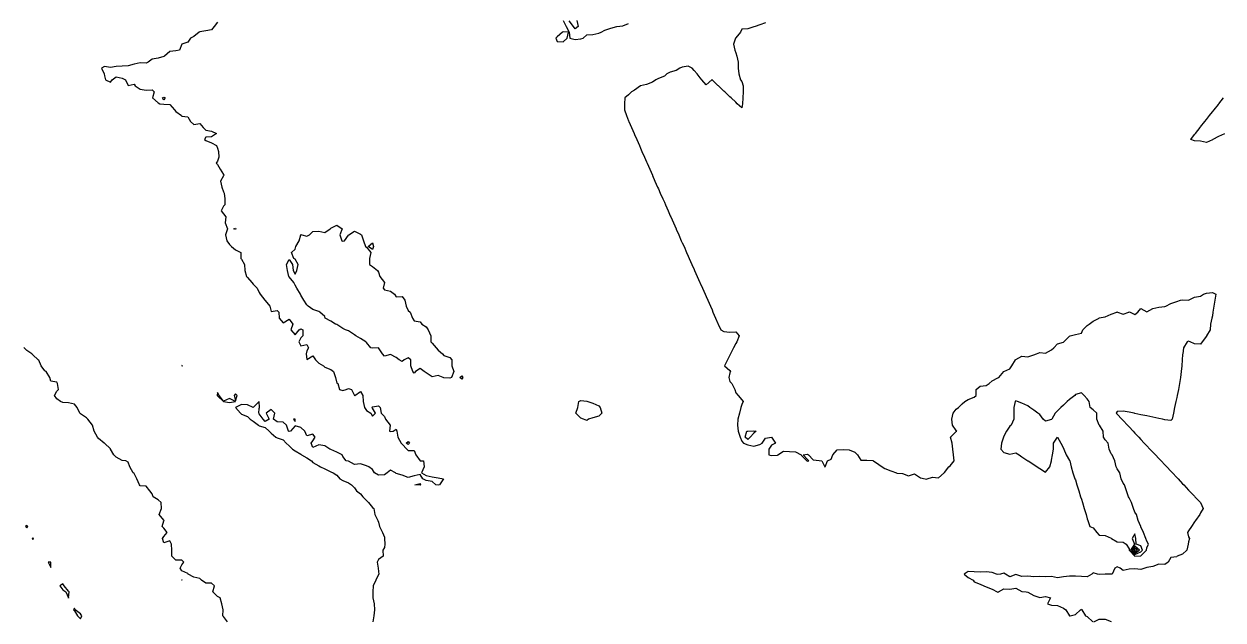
# Model space of a CAD drawing. Header units: metres. Extents: x 2681030 to 2681330, y 1246000 to 1246290.
# Drawn here: x 2681030 to 2681130.6, y 1246163.9 to 1246213.9 of the extents above; entities that cross this region are included whole.
import ezdxf

# ---------------------------------------------------------------- set-up
doc = ezdxf.new("R2010")
doc.units = ezdxf.units.M
doc.layers.add('BASIS_HOEHENLINIEN', color=8, linetype='Continuous')

msp = doc.modelspace()

# ---------------------------------------------------------------- linework, layer by layer
at = {"layer": 'BASIS_HOEHENLINIEN'}
for points, elevation in [([(2681075.25, 1246214.24), (2681075.5, 1246213.75), (2681075.75, 1246213.25), (2681075.76, 1246213.25), (2681075.81, 1246212.75), (2681076.25, 1246212.64), (2681076.75, 1246212.71), (2681076.94, 1246212.75), (2681077.25, 1246213.04), (2681077.75, 1246213.07), (2681078.25, 1246213.17), (2681078.45, 1246213.25), (2681078.75, 1246213.44), (2681079.25, 1246213.59), (2681079.75, 1246213.75), (2681079.77, 1246213.75), (2681080.25, 1246213.8), (2681080.75, 1246213.98)], 430), ([(2681076.41, 1246214.25), (2681076.51, 1246213.75), (2681076.25, 1246213.55), (2681076.12, 1246213.75), (2681075.75, 1246214.2)], 430), ([(2681046.25, 1246214.09), (2681045.95, 1246213.75), (2681045.75, 1246213.46), (2681045.25, 1246213.36), (2681044.75, 1246213.29), (2681044.7, 1246213.25), (2681044.25, 1246212.89), (2681043.97, 1246212.75), (2681043.75, 1246212.41), (2681043.25, 1246212.25), (2681043.25, 1246212.25), (2681043.04, 1246211.75), (2681042.75, 1246211.69), (2681042.25, 1246211.65), (2681041.79, 1246211.25), (2681041.75, 1246211.23), (2681041.25, 1246211.08), (2681040.75, 1246211), (2681040.42, 1246210.75), (2681040.25, 1246210.66), (2681039.75, 1246210.69), (2681039.25, 1246210.58), (2681038.75, 1246210.44), (2681038.25, 1246210.4), (2681037.75, 1246210.37), (2681037.25, 1246210.29), (2681036.75, 1246210.37), (2681036.5, 1246210.25), (2681036.74, 1246209.75), (2681036.75, 1246209.6), (2681036.85, 1246209.25), (2681037.25, 1246209.07), (2681037.4, 1246209.25), (2681037.75, 1246209.5), (2681038.25, 1246209.39), (2681038.52, 1246209.25), (2681038.75, 1246208.78), (2681039.25, 1246208.9), (2681039.33, 1246208.75), (2681039.75, 1246208.48), (2681040.25, 1246208.4), (2681040.75, 1246208.41), (2681040.94, 1246208.25), (2681040.79, 1246207.75), (2681041.25, 1246207.32), (2681041.41, 1246207.25), (2681041.75, 1246207.22), (2681042.25, 1246207.19), (2681042.63, 1246206.75), (2681042.75, 1246206.6), (2681043.21, 1246206.25), (2681043.25, 1246206.2), (2681043.75, 1246206.15), (2681043.99, 1246205.75), (2681044.25, 1246205.52), (2681044.75, 1246205.59), (2681045.05, 1246205.25), (2681045.25, 1246205.03), (2681045.75, 1246204.95), (2681046.15, 1246204.75), (2681045.75, 1246204.48), (2681045.25, 1246204.44), (2681045.16, 1246204.25), (2681045.25, 1246204.15), (2681045.75, 1246203.96), (2681046.15, 1246203.75), (2681046.25, 1246203.51), (2681046.34, 1246203.25), (2681046.36, 1246202.75), (2681046.25, 1246202.43), (2681046.14, 1246202.25), (2681046.25, 1246202.14), (2681046.46, 1246201.75), (2681046.75, 1246201.31), (2681046.79, 1246201.25), (2681046.75, 1246201.2), (2681046.5, 1246200.75), (2681046.6, 1246200.25), (2681046.75, 1246199.84), (2681046.79, 1246199.75), (2681046.87, 1246199.25), (2681046.85, 1246198.75), (2681046.75, 1246198.65), (2681046.54, 1246198.25), (2681046.75, 1246198), (2681046.93, 1246197.75), (2681046.88, 1246197.25), (2681047.08, 1246196.75), (2681046.91, 1246196.25), (2681047.03, 1246195.75), (2681047.25, 1246195.43), (2681047.41, 1246195.25), (2681047.75, 1246194.99), (2681048.2, 1246194.75), (2681048.21, 1246194.25), (2681048.25, 1246194.19), (2681048.51, 1246193.75), (2681048.53, 1246193.25), (2681048.69, 1246192.75), (2681048.75, 1246192.66), (2681049.12, 1246192.25), (2681049.25, 1246192.09), (2681049.57, 1246191.75), (2681049.75, 1246191.39), (2681049.81, 1246191.25), (2681050.22, 1246190.75), (2681050.25, 1246190.72), (2681050.64, 1246190.25), (2681050.75, 1246189.79), (2681051.25, 1246189.89), (2681051.39, 1246189.75), (2681051.43, 1246189.25), (2681051.75, 1246188.84), (2681052.25, 1246189.17), (2681052.56, 1246188.75), (2681052.39, 1246188.25), (2681052.75, 1246187.83), (2681053.09, 1246188.25), (2681053.25, 1246188.34), (2681053.41, 1246188.25), (2681053.41, 1246187.75), (2681053.25, 1246187.6), (2681053.06, 1246187.25), (2681053.25, 1246186.93), (2681053.75, 1246187.02), (2681053.87, 1246186.75), (2681053.75, 1246186.51), (2681053.69, 1246186.25), (2681053.75, 1246185.76), (2681054.25, 1246186.07), (2681054.47, 1246185.75), (2681054.75, 1246185.47), (2681055.13, 1246185.25), (2681055.25, 1246185.14), (2681055.75, 1246184.93), (2681055.98, 1246184.75), (2681056.15, 1246184.25), (2681056.25, 1246183.78), (2681056.34, 1246183.75), (2681056.47, 1246183.25), (2681056.75, 1246183.17), (2681057.04, 1246183.25), (2681057.25, 1246183.33), (2681057.48, 1246183.25), (2681057.74, 1246182.75), (2681057.75, 1246182.73), (2681057.76, 1246182.75), (2681058.25, 1246183.07), (2681058.44, 1246182.75), (2681058.46, 1246182.25), (2681058.58, 1246181.75), (2681058.75, 1246181.5), (2681059.1, 1246181.25), (2681059.25, 1246181), (2681059.5, 1246181.25), (2681059.25, 1246181.67), (2681059.21, 1246181.75), (2681059.25, 1246181.8), (2681059.75, 1246181.87), (2681059.9, 1246181.75), (2681059.99, 1246181.25), (2681060.25, 1246180.99), (2681060.34, 1246180.75), (2681060.74, 1246180.25), (2681060.68, 1246179.75), (2681060.75, 1246179.71), (2681061, 1246179.75), (2681061.25, 1246179.91), (2681061.3, 1246179.75), (2681061.37, 1246179.25), (2681061.66, 1246178.75), (2681061.75, 1246178.67), (2681062.13, 1246178.25), (2681062.25, 1246178.14), (2681062.75, 1246178.14), (2681062.9, 1246177.75), (2681063.25, 1246177.27), (2681063.53, 1246177.25), (2681063.6, 1246176.75), (2681063.37, 1246176.25), (2681063.75, 1246176.02), (2681064.25, 1246175.92), (2681064.75, 1246175.84), (2681065.22, 1246175.75), (2681064.87, 1246175.25), (2681064.75, 1246175.22), (2681064.58, 1246175.25), (2681064.25, 1246175.52), (2681063.75, 1246175.6), (2681063.47, 1246175.75), (2681063.25, 1246176.12), (2681062.75, 1246175.99), (2681062.25, 1246175.85), (2681061.75, 1246176.05), (2681061.25, 1246176.21), (2681061.17, 1246176.25), (2681060.75, 1246176.49), (2681060.48, 1246176.25), (2681060.25, 1246176.09), (2681059.75, 1246176.07), (2681059.41, 1246176.25), (2681059.25, 1246176.52), (2681058.94, 1246176.75), (2681058.75, 1246176.85), (2681058.25, 1246177.01), (2681057.75, 1246176.95), (2681057.25, 1246177.22), (2681057.05, 1246177.25), (2681056.75, 1246177.61), (2681056.7, 1246177.75), (2681056.25, 1246177.98), (2681055.75, 1246178.22), (2681055.68, 1246178.25), (2681055.25, 1246178.51), (2681054.75, 1246178.59), (2681054.25, 1246178.39), (2681054.1, 1246178.75), (2681054.25, 1246178.93), (2681054.43, 1246179.25), (2681054.25, 1246179.5), (2681053.75, 1246179.36), (2681053.57, 1246179.75), (2681053.25, 1246180.07), (2681052.75, 1246180.2), (2681052.36, 1246179.75), (2681052.25, 1246179.71), (2681052.2, 1246179.75), (2681052.04, 1246180.25), (2681051.75, 1246180.5), (2681051.25, 1246180.53), (2681050.94, 1246180.75), (2681051.06, 1246181.25), (2681050.75, 1246181.57), (2681050.32, 1246181.25), (2681050.58, 1246180.75), (2681050.25, 1246180.57), (2681050.07, 1246180.75), (2681049.75, 1246181.2), (2681049.71, 1246181.25), (2681049.75, 1246181.65), (2681049.76, 1246181.75), (2681049.75, 1246182.25), (2681049.75, 1246182.25), (2681049.75, 1246182.25), (2681049.25, 1246181.75), (2681048.75, 1246181.95), (2681048.25, 1246181.99), (2681047.75, 1246181.75), (2681048.17, 1246181.25), (2681048.25, 1246181.19), (2681048.75, 1246180.99), (2681048.99, 1246180.75), (2681049.25, 1246180.58), (2681049.69, 1246180.25), (2681049.75, 1246180.19), (2681050.25, 1246180.06), (2681050.58, 1246179.75), (2681050.75, 1246179.59), (2681051.14, 1246179.25), (2681051.25, 1246179.18), (2681051.75, 1246179.03), (2681052.01, 1246178.75), (2681052.25, 1246178.51), (2681052.55, 1246178.25), (2681052.75, 1246178.09), (2681053.25, 1246177.81), (2681053.3, 1246177.75), (2681053.75, 1246177.52), (2681054.12, 1246177.25), (2681054.25, 1246177.12), (2681054.75, 1246176.85), (2681054.9, 1246176.75), (2681055.25, 1246176.59), (2681055.75, 1246176.35), (2681055.95, 1246176.25), (2681056.25, 1246176.05), (2681056.52, 1246175.75), (2681056.75, 1246175.6), (2681057.25, 1246175.42), (2681057.5, 1246175.25), (2681057.75, 1246174.99), (2681057.91, 1246174.75), (2681058.25, 1246174.48), (2681058.45, 1246174.25), (2681058.75, 1246173.94), (2681058.91, 1246173.75), (2681059.25, 1246173.35), (2681059.36, 1246173.25), (2681059.45, 1246172.75), (2681059.71, 1246172.25), (2681059.75, 1246172.11), (2681059.84, 1246171.75), (2681060.1, 1246171.25), (2681060.25, 1246170.86), (2681060.26, 1246170.75), (2681060.3, 1246170.25), (2681060.25, 1246169.98), (2681060.13, 1246169.75), (2681060.14, 1246169.25), (2681059.75, 1246168.96), (2681059.65, 1246168.75), (2681059.73, 1246168.25), (2681059.75, 1246167.96), (2681059.77, 1246167.75), (2681059.75, 1246167.72), (2681059.53, 1246167.25), (2681059.32, 1246166.75), (2681059.29, 1246166.25), (2681059.27, 1246165.75), (2681059.38, 1246165.25), (2681059.42, 1246164.75), (2681059.37, 1246164.25), (2681059.29, 1246163.75)], 430.5), ([(2681075.25, 1246212.45), (2681075.6, 1246212.75), (2681075.7, 1246213.25), (2681075.25, 1246213.28), (2681075.21, 1246213.25), (2681074.75, 1246212.87), (2681074.64, 1246212.75), (2681074.75, 1246212.47), (2681075.25, 1246212.45)], 430), ([(2681092.25, 1246214.05), (2681091.75, 1246213.88), (2681091.36, 1246213.75), (2681091.25, 1246213.71), (2681090.75, 1246213.54), (2681090.25, 1246213.51), (2681090.13, 1246213.25), (2681089.75, 1246212.79), (2681089.72, 1246212.75), (2681089.56, 1246212.25), (2681089.66, 1246211.75), (2681089.75, 1246211.52), (2681089.83, 1246211.25), (2681089.93, 1246210.75), (2681089.95, 1246210.25), (2681090, 1246209.75), (2681090.14, 1246209.25), (2681090.25, 1246209.11), (2681090.35, 1246208.75), (2681090.35, 1246208.25), (2681090.34, 1246207.75), (2681090.32, 1246207.25), (2681090.25, 1246206.9), (2681089.87, 1246207.25), (2681089.75, 1246207.37), (2681089.35, 1246207.75), (2681089.25, 1246207.84), (2681088.82, 1246208.25), (2681088.75, 1246208.31), (2681088.29, 1246208.75), (2681088.25, 1246208.79), (2681087.76, 1246209.25), (2681087.75, 1246209.26), (2681087.74, 1246209.25), (2681087.25, 1246208.83), (2681086.9, 1246209.25), (2681086.75, 1246209.43), (2681086.49, 1246209.75), (2681086.25, 1246210.04), (2681086.08, 1246210.25), (2681085.75, 1246210.4), (2681085.25, 1246210.33), (2681085.06, 1246210.25), (2681084.75, 1246210.04), (2681084.25, 1246209.9), (2681083.97, 1246209.75), (2681083.75, 1246209.57), (2681083.25, 1246209.37), (2681083.03, 1246209.25), (2681082.75, 1246209.07), (2681082.25, 1246208.86), (2681081.75, 1246208.75), (2681081.75, 1246208.75), (2681081.25, 1246208.38), (2681081, 1246208.25), (2681080.75, 1246207.99), (2681080.43, 1246207.75), (2681080.4, 1246207.25), (2681080.41, 1246206.75), (2681080.56, 1246206.25), (2681080.75, 1246205.81), (2681080.78, 1246205.75), (2681080.99, 1246205.25), (2681081.21, 1246204.75), (2681081.25, 1246204.66), (2681081.43, 1246204.25), (2681081.65, 1246203.75), (2681081.75, 1246203.52), (2681081.87, 1246203.25), (2681082.08, 1246202.75), (2681082.25, 1246202.37), (2681082.3, 1246202.25), (2681082.52, 1246201.75), (2681082.74, 1246201.25), (2681082.75, 1246201.23), (2681082.96, 1246200.75), (2681083.18, 1246200.25), (2681083.25, 1246200.1), (2681083.4, 1246199.75), (2681083.63, 1246199.25), (2681083.75, 1246198.97), (2681083.85, 1246198.75), (2681084.07, 1246198.25), (2681084.25, 1246197.84), (2681084.29, 1246197.75), (2681084.51, 1246197.25), (2681084.73, 1246196.75), (2681084.75, 1246196.71), (2681084.95, 1246196.25), (2681085.17, 1246195.75), (2681085.25, 1246195.58), (2681085.4, 1246195.25), (2681085.62, 1246194.75), (2681085.75, 1246194.45), (2681085.84, 1246194.25), (2681086.06, 1246193.75), (2681086.25, 1246193.32), (2681086.28, 1246193.25), (2681086.5, 1246192.75), (2681086.72, 1246192.25), (2681086.75, 1246192.19), (2681086.94, 1246191.75), (2681087.17, 1246191.25), (2681087.25, 1246191.06), (2681087.39, 1246190.75), (2681087.61, 1246190.25), (2681087.75, 1246189.93), (2681087.83, 1246189.75), (2681088.05, 1246189.25), (2681088.25, 1246188.8), (2681088.27, 1246188.75), (2681088.49, 1246188.25), (2681088.75, 1246188.12), (2681089.25, 1246188.07), (2681089.75, 1246188.1), (2681090.03, 1246187.75), (2681089.82, 1246187.25), (2681089.75, 1246187.11), (2681089.56, 1246186.75), (2681089.31, 1246186.25), (2681089.25, 1246186.14), (2681089.05, 1246185.75), (2681088.8, 1246185.25), (2681089.25, 1246184.86), (2681089.29, 1246184.75), (2681089.25, 1246184.65), (2681089.15, 1246184.25), (2681089.25, 1246183.91), (2681089.42, 1246183.75), (2681089.66, 1246183.25), (2681089.75, 1246182.98), (2681089.94, 1246182.75), (2681090.25, 1246182.37), (2681090.35, 1246182.25), (2681090.25, 1246181.99), (2681090.18, 1246181.75), (2681090.06, 1246181.25), (2681089.92, 1246180.75), (2681089.9, 1246180.25), (2681089.95, 1246179.75), (2681090.11, 1246179.25), (2681090.25, 1246178.91), (2681090.39, 1246178.75), (2681090.75, 1246178.6), (2681091.25, 1246178.49), (2681091.75, 1246178.64), (2681091.96, 1246178.75), (2681092.25, 1246179.15), (2681092.74, 1246179.25), (2681092.75, 1246179.25), (2681092.75, 1246179.25), (2681093.07, 1246178.75), (2681092.75, 1246178.58), (2681092.53, 1246178.25), (2681092.51, 1246177.75), (2681092.75, 1246177.7), (2681093.25, 1246177.74), (2681093.28, 1246177.75), (2681093.75, 1246178.07), (2681094.25, 1246178.03), (2681094.75, 1246178.01), (2681095.23, 1246177.75), (2681095.25, 1246177.72), (2681095.72, 1246177.25), (2681095.75, 1246177.23), (2681095.88, 1246177.25), (2681095.75, 1246177.37), (2681095.39, 1246177.75), (2681095.75, 1246177.82), (2681095.84, 1246177.75), (2681096.25, 1246177.34), (2681096.75, 1246177.3), (2681096.98, 1246177.25), (2681097.22, 1246176.75), (2681097.25, 1246176.74), (2681097.26, 1246176.75), (2681097.44, 1246177.25), (2681097.75, 1246177.41), (2681097.88, 1246177.75), (2681098.25, 1246178.19), (2681098.75, 1246178.21), (2681099.25, 1246178.18), (2681099.75, 1246178), (2681099.96, 1246177.75), (2681100.25, 1246177.31), (2681100.75, 1246177.31), (2681101.25, 1246177.28), (2681101.29, 1246177.25), (2681101.75, 1246176.95), (2681102.02, 1246176.75), (2681102.25, 1246176.63), (2681102.75, 1246176.42), (2681103.22, 1246176.25), (2681103.25, 1246176.23), (2681103.75, 1246176.2), (2681104.25, 1246175.99), (2681104.75, 1246176.16), (2681105.25, 1246175.82), (2681105.65, 1246175.75), (2681105.75, 1246175.73), (2681105.8, 1246175.75), (2681106.25, 1246175.89), (2681106.75, 1246175.84), (2681107.24, 1246176.25), (2681107.25, 1246176.27), (2681107.62, 1246176.75), (2681107.75, 1246176.85), (2681108.06, 1246177.25), (2681108.02, 1246177.75), (2681107.97, 1246178.25), (2681107.9, 1246178.75), (2681107.76, 1246179.25), (2681108.25, 1246179.71), (2681108.3, 1246179.75), (2681108.25, 1246179.8), (2681107.92, 1246180.25), (2681107.87, 1246180.75), (2681108, 1246181.25), (2681108.25, 1246181.59), (2681108.45, 1246181.75), (2681108.75, 1246182.04), (2681108.97, 1246182.25), (2681109.25, 1246182.41), (2681109.75, 1246182.62), (2681109.93, 1246182.75), (2681109.92, 1246183.25), (2681110.25, 1246183.53), (2681110.75, 1246183.59), (2681111, 1246183.75), (2681111.25, 1246183.97), (2681111.75, 1246184.24), (2681111.81, 1246184.25), (2681112.25, 1246184.75), (2681112.25, 1246184.76), (2681112.75, 1246184.99), (2681112.9, 1246185.25), (2681113.22, 1246185.75), (2681113.25, 1246185.77), (2681113.75, 1246186.05), (2681114.25, 1246186), (2681114.75, 1246186.15), (2681114.98, 1246186.25), (2681115.25, 1246186.37), (2681115.75, 1246186.3), (2681116.25, 1246186.58), (2681116.45, 1246186.75), (2681116.75, 1246187.09), (2681117.25, 1246187.23), (2681117.27, 1246187.25), (2681117.75, 1246187.72), (2681117.81, 1246187.75), (2681118.25, 1246187.87), (2681118.75, 1246187.98), (2681118.87, 1246188.25), (2681119.25, 1246188.62), (2681119.41, 1246188.75), (2681119.75, 1246189), (2681120.23, 1246189.25), (2681120.25, 1246189.26), (2681120.75, 1246189.36), (2681121.25, 1246189.59), (2681121.72, 1246189.75), (2681121.75, 1246189.76), (2681121.78, 1246189.75), (2681122.25, 1246189.59), (2681122.72, 1246189.75), (2681122.75, 1246189.77), (2681122.85, 1246189.75), (2681123.25, 1246189.55), (2681123.49, 1246189.75), (2681123.75, 1246190.06), (2681124.25, 1246189.78), (2681124.75, 1246190.06), (2681125.25, 1246190.17), (2681125.75, 1246190.23), (2681125.85, 1246190.25), (2681126.25, 1246190.46), (2681126.75, 1246190.64), (2681127.08, 1246190.75), (2681127.25, 1246190.79), (2681127.75, 1246190.75), (2681127.75, 1246190.75), (2681127.75, 1246190.75), (2681128.25, 1246191), (2681128.75, 1246191.09), (2681129.01, 1246191.25), (2681129.25, 1246191.33), (2681129.75, 1246191.41), (2681130.03, 1246191.25), (2681129.94, 1246190.75), (2681129.86, 1246190.25), (2681129.79, 1246189.75), (2681129.75, 1246189.45), (2681129.71, 1246189.25), (2681129.6, 1246188.75), (2681129.55, 1246188.25), (2681129.26, 1246187.75), (2681129.25, 1246187.74), (2681128.89, 1246187.25), (2681128.75, 1246187.06), (2681128.25, 1246187.09), (2681127.89, 1246187.25), (2681127.75, 1246187.31), (2681127.63, 1246187.25), (2681127.33, 1246186.75), (2681127.26, 1246186.25), (2681127.25, 1246186.18), (2681127.21, 1246185.75), (2681127.17, 1246185.25), (2681127.12, 1246184.75), (2681127.06, 1246184.25), (2681126.99, 1246183.75), (2681126.89, 1246183.25), (2681126.79, 1246182.75), (2681126.75, 1246182.57), (2681126.69, 1246182.25), (2681126.58, 1246181.75), (2681126.48, 1246181.25), (2681126.38, 1246180.75), (2681126.25, 1246180.65), (2681125.75, 1246180.71), (2681125.57, 1246180.75), (2681125.25, 1246180.82), (2681124.75, 1246180.92), (2681124.25, 1246181.03), (2681123.75, 1246181.13), (2681123.25, 1246181.23), (2681123.18, 1246181.25), (2681122.75, 1246181.34), (2681122.25, 1246181.44), (2681121.75, 1246181.4), (2681121.67, 1246181.25), (2681121.75, 1246181.17), (2681122.15, 1246180.75), (2681122.25, 1246180.64), (2681122.62, 1246180.25), (2681122.75, 1246180.11), (2681123.09, 1246179.75), (2681123.25, 1246179.58), (2681123.56, 1246179.25), (2681123.75, 1246179.05), (2681124.03, 1246178.75), (2681124.25, 1246178.52), (2681124.51, 1246178.25), (2681124.75, 1246177.99), (2681124.98, 1246177.75), (2681125.25, 1246177.46), (2681125.45, 1246177.25), (2681125.75, 1246176.93), (2681125.92, 1246176.75), (2681126.25, 1246176.4), (2681126.39, 1246176.25), (2681126.75, 1246175.87), (2681126.87, 1246175.75), (2681127.25, 1246175.34), (2681127.34, 1246175.25), (2681127.75, 1246174.81), (2681127.81, 1246174.75), (2681128.25, 1246174.28), (2681128.28, 1246174.25), (2681128.75, 1246173.75), (2681128.75, 1246173.75), (2681128.96, 1246173.25), (2681128.75, 1246172.9), (2681128.69, 1246172.75), (2681128.33, 1246172.25), (2681128.25, 1246172.13), (2681127.99, 1246171.75), (2681127.75, 1246171.39), (2681127.65, 1246171.25), (2681127.75, 1246170.88), (2681127.82, 1246170.75), (2681127.75, 1246170.46), (2681127.7, 1246170.25), (2681127.59, 1246169.75), (2681127.25, 1246169.42), (2681126.79, 1246169.25), (2681126.75, 1246169.21), (2681126.25, 1246169.15), (2681126.04, 1246168.75), (2681125.75, 1246168.56), (2681125.25, 1246168.58), (2681124.75, 1246168.39), (2681124.25, 1246168.31), (2681124.07, 1246168.25), (2681123.75, 1246168.12), (2681123.25, 1246168.18), (2681122.75, 1246168.15), (2681122.25, 1246168.04), (2681122.01, 1246168.25), (2681121.75, 1246168.37), (2681121.56, 1246168.25), (2681121.33, 1246167.75), (2681121.25, 1246167.74), (2681120.75, 1246167.75), (2681120.25, 1246167.71), (2681120.11, 1246167.75), (2681119.75, 1246167.85), (2681119.63, 1246167.75), (2681119.25, 1246167.51), (2681118.75, 1246167.55), (2681118.25, 1246167.57), (2681117.75, 1246167.57), (2681117.25, 1246167.53), (2681116.75, 1246167.44), (2681116.25, 1246167.56), (2681115.75, 1246167.53), (2681115.25, 1246167.54), (2681114.75, 1246167.51), (2681114.25, 1246167.57), (2681113.75, 1246167.56), (2681113.25, 1246167.72), (2681112.75, 1246167.51), (2681112.37, 1246167.75), (2681112.25, 1246167.82), (2681111.96, 1246167.75), (2681111.75, 1246167.7), (2681111.64, 1246167.75), (2681111.25, 1246167.89), (2681110.75, 1246167.95), (2681110.25, 1246167.92), (2681109.75, 1246167.95), (2681109.25, 1246167.96), (2681108.92, 1246167.75), (2681109.25, 1246167.45), (2681109.68, 1246167.25), (2681109.75, 1246167.11), (2681110.25, 1246166.9), (2681110.56, 1246166.75), (2681110.75, 1246166.68), (2681111.25, 1246166.49), (2681111.67, 1246166.25), (2681111.75, 1246166.19), (2681111.8, 1246166.25), (2681112.25, 1246166.51), (2681112.75, 1246166.49), (2681113.25, 1246166.56), (2681113.75, 1246166.28), (2681114.13, 1246166.25), (2681114.25, 1246166.22), (2681114.75, 1246165.95), (2681115.25, 1246165.79), (2681115.75, 1246165.88), (2681116.15, 1246165.75), (2681115.91, 1246165.25), (2681116.25, 1246165.14), (2681116.75, 1246165.11), (2681117.25, 1246164.88), (2681117.44, 1246164.75), (2681117.74, 1246164.25), (2681117.75, 1246164.25), (2681117.8, 1246164.25), (2681118.25, 1246164.36), (2681118.69, 1246164.75), (2681118.75, 1246164.8), (2681118.79, 1246164.75), (2681119.09, 1246164.25), (2681119.25, 1246164.19), (2681119.71, 1246163.75)], 430), ([(2681041.85, 1246207.75), (2681041.75, 1246207.54), (2681041.64, 1246207.75), (2681041.75, 1246207.79), (2681041.85, 1246207.75)], 430.5), ([(2681129.79, 1246204.25), (2681129.75, 1246204.23), (2681129.25, 1246204), (2681128.75, 1246204.11), (2681128.25, 1246204.14), (2681127.93, 1246204.25), (2681128.25, 1246204.66), (2681128.32, 1246204.75), (2681128.71, 1246205.25), (2681128.75, 1246205.3), (2681129.11, 1246205.75), (2681129.25, 1246205.93), (2681129.5, 1246206.25), (2681129.75, 1246206.57), (2681129.89, 1246206.75), (2681130.25, 1246207.2), (2681130.28, 1246207.25), (2681130.68, 1246207.75)], 430), ([(2681130.75, 1246204.72), (2681130.25, 1246204.5), (2681129.79, 1246204.25)], 430), ([(2681047.79, 1246196.75), (2681047.75, 1246196.68), (2681047.61, 1246196.75), (2681047.75, 1246196.81), (2681047.79, 1246196.75)], 430.5), ([(2681065.88, 1246184.25), (2681065.75, 1246184.19), (2681065.25, 1246184.23), (2681065.18, 1246184.25), (2681064.75, 1246184.42), (2681064.25, 1246184.31), (2681063.75, 1246184.65), (2681063.59, 1246184.75), (2681063.25, 1246185.01), (2681062.87, 1246184.75), (2681062.75, 1246184.62), (2681062.63, 1246184.75), (2681062.48, 1246185.25), (2681062.47, 1246185.75), (2681062.25, 1246185.9), (2681061.91, 1246185.75), (2681061.75, 1246185.61), (2681061.48, 1246185.75), (2681061.25, 1246185.93), (2681060.75, 1246186.19), (2681060.25, 1246186.04), (2681060.09, 1246186.25), (2681059.75, 1246186.75), (2681059.25, 1246186.71), (2681059.12, 1246186.75), (2681058.75, 1246187.19), (2681058.69, 1246187.25), (2681058.25, 1246187.53), (2681057.84, 1246187.75), (2681057.75, 1246187.85), (2681057.25, 1246188.19), (2681057, 1246188.25), (2681056.75, 1246188.37), (2681056.25, 1246188.72), (2681056.14, 1246188.75), (2681055.75, 1246188.98), (2681055.29, 1246189.25), (2681055.25, 1246189.38), (2681054.83, 1246189.75), (2681054.75, 1246189.79), (2681054.25, 1246189.96), (2681053.85, 1246190.25), (2681053.75, 1246190.37), (2681053.48, 1246190.75), (2681053.25, 1246191.16), (2681053.2, 1246191.25), (2681052.91, 1246191.75), (2681052.75, 1246192.01), (2681052.65, 1246192.25), (2681052.25, 1246192.72), (2681052.22, 1246192.75), (2681052.13, 1246193.25), (2681052.03, 1246193.75), (2681052.25, 1246194.16), (2681052.55, 1246193.75), (2681052.59, 1246193.25), (2681052.75, 1246192.95), (2681052.89, 1246193.25), (2681053.02, 1246193.75), (2681052.75, 1246194.21), (2681052.64, 1246194.25), (2681052.46, 1246194.75), (2681052.75, 1246195.03), (2681052.82, 1246195.25), (2681053.09, 1246195.75), (2681053.23, 1246196.25), (2681053.25, 1246196.28), (2681053.32, 1246196.25), (2681053.75, 1246196.13), (2681053.96, 1246196.25), (2681054.25, 1246196.52), (2681054.75, 1246196.54), (2681055.25, 1246196.43), (2681055.69, 1246196.75), (2681055.75, 1246196.81), (2681056.25, 1246197.04), (2681056.7, 1246196.75), (2681056.51, 1246196.25), (2681056.67, 1246195.75), (2681056.75, 1246195.7), (2681056.89, 1246195.75), (2681057.25, 1246196.22), (2681057.27, 1246196.25), (2681057.75, 1246196.55), (2681058.25, 1246196.29), (2681058.32, 1246196.25), (2681058.49, 1246195.75), (2681058.67, 1246195.25), (2681058.75, 1246195.2), (2681059.11, 1246194.75), (2681058.99, 1246194.25), (2681059.01, 1246193.75), (2681059.25, 1246193.57), (2681059.68, 1246193.25), (2681059.75, 1246193.1), (2681059.87, 1246192.75), (2681060.25, 1246192.25), (2681060.25, 1246192.25), (2681060.25, 1246192.25), (2681060.14, 1246191.75), (2681060.25, 1246191.62), (2681060.75, 1246191.51), (2681061.09, 1246191.25), (2681061.25, 1246191.03), (2681061.75, 1246191.06), (2681061.98, 1246190.75), (2681062.09, 1246190.25), (2681062.25, 1246189.88), (2681062.41, 1246189.75), (2681062.6, 1246189.25), (2681062.75, 1246189.02), (2681063.25, 1246188.92), (2681063.38, 1246188.75), (2681063.75, 1246188.5), (2681063.92, 1246188.25), (2681064.14, 1246187.75), (2681064.14, 1246187.25), (2681064.25, 1246187.14), (2681064.59, 1246186.75), (2681064.75, 1246186.55), (2681065.12, 1246186.25), (2681065.25, 1246186.11), (2681065.75, 1246185.93), (2681065.91, 1246185.75), (2681065.92, 1246185.25), (2681066.09, 1246184.75), (2681065.88, 1246184.25)], 430.5), ([(2681059.33, 1246195.25), (2681059.25, 1246195.01), (2681058.88, 1246195.25), (2681059.25, 1246195.56), (2681059.33, 1246195.25)], 430.5), ([(2681047.09, 1246163.75), (2681046.75, 1246164.19), (2681046.68, 1246164.25), (2681046.71, 1246164.75), (2681046.6, 1246165.25), (2681046.48, 1246165.75), (2681046.25, 1246165.88), (2681045.86, 1246166.25), (2681046, 1246166.75), (2681045.75, 1246166.99), (2681045.25, 1246166.99), (2681044.9, 1246167.25), (2681044.75, 1246167.37), (2681044.25, 1246167.5), (2681043.79, 1246167.75), (2681043.75, 1246167.8), (2681043.25, 1246168.03), (2681043.11, 1246168.25), (2681043.25, 1246168.53), (2681043.42, 1246168.75), (2681043.25, 1246168.91), (2681042.75, 1246168.93), (2681042.42, 1246169.25), (2681042.4, 1246169.75), (2681042.37, 1246170.25), (2681042.25, 1246170.53), (2681041.75, 1246170.38), (2681041.64, 1246170.75), (2681041.75, 1246170.9), (2681042.03, 1246171.25), (2681041.75, 1246171.61), (2681041.61, 1246171.75), (2681041.75, 1246172.22), (2681041.76, 1246172.25), (2681041.75, 1246172.27), (2681041.34, 1246172.75), (2681041.54, 1246173.25), (2681041.51, 1246173.75), (2681041.25, 1246173.99), (2681040.85, 1246174.25), (2681040.75, 1246174.49), (2681040.55, 1246174.75), (2681040.25, 1246175.14), (2681039.75, 1246175.17), (2681039.7, 1246175.25), (2681039.47, 1246175.75), (2681039.25, 1246176.19), (2681039.17, 1246176.25), (2681038.89, 1246176.75), (2681038.75, 1246177.14), (2681038.56, 1246177.25), (2681038.25, 1246177.3), (2681037.75, 1246177.57), (2681037.55, 1246177.75), (2681037.27, 1246178.25), (2681037.25, 1246178.27), (2681036.75, 1246178.74), (2681036.74, 1246178.75), (2681036.25, 1246179.13), (2681036.17, 1246179.25), (2681035.9, 1246179.75), (2681035.75, 1246180.25), (2681035.75, 1246180.25), (2681035.37, 1246180.75), (2681035.25, 1246180.86), (2681034.75, 1246181.2), (2681034.7, 1246181.25), (2681034.47, 1246181.75), (2681034.25, 1246182.03), (2681033.75, 1246182.13), (2681033.25, 1246182.15), (2681033.07, 1246182.25), (2681032.75, 1246182.47), (2681032.57, 1246182.75), (2681032.75, 1246183.1), (2681032.9, 1246183.25), (2681032.82, 1246183.75), (2681032.75, 1246183.88), (2681032.25, 1246183.94), (2681032.18, 1246184.25), (2681031.86, 1246184.75), (2681031.75, 1246184.83), (2681031.44, 1246185.25), (2681031.25, 1246185.71), (2681031.2, 1246185.75), (2681030.75, 1246186.16), (2681030.67, 1246186.25), (2681030.25, 1246186.52), (2681030.02, 1246186.75), (2681030, 1246186.77)], 430.5), ([(2681043.25, 1246185.24), (2681043.3, 1246185.25), (2681043.25, 1246185.27), (2681043.24, 1246185.25), (2681043.25, 1246185.24)], 430.5), ([(2681066.83, 1246184.25), (2681066.75, 1246184.13), (2681066.59, 1246184.25), (2681066.75, 1246184.4), (2681066.83, 1246184.25)], 430.5), ([(2681047.25, 1246182.15), (2681047.74, 1246182.25), (2681047.25, 1246182.49), (2681046.75, 1246182.27), (2681046.38, 1246182.75), (2681046.25, 1246182.99), (2681046.22, 1246182.75), (2681046.25, 1246182.72), (2681046.75, 1246182.25), (2681046.75, 1246182.25), (2681047.25, 1246182.15)], 430.5), ([(2681047.75, 1246182.3), (2681047.9, 1246182.75), (2681047.75, 1246182.88), (2681047.65, 1246182.75), (2681047.75, 1246182.3)], 430.5), ([(2681077.37, 1246180.75), (2681077.25, 1246180.65), (2681076.97, 1246180.75), (2681076.75, 1246180.83), (2681076.31, 1246181.25), (2681076.49, 1246181.75), (2681076.57, 1246182.25), (2681076.75, 1246182.33), (2681077.25, 1246182.28), (2681077.32, 1246182.25), (2681077.75, 1246182.09), (2681078.25, 1246181.87), (2681078.35, 1246181.75), (2681078.49, 1246181.25), (2681078.25, 1246181.02), (2681077.75, 1246180.88), (2681077.37, 1246180.75)], 430.5), ([(2681123.75, 1246169.28), (2681124.22, 1246169.75), (2681124.25, 1246169.94), (2681124.38, 1246170.25), (2681124.25, 1246170.5), (2681124.15, 1246170.75), (2681123.96, 1246171.25), (2681123.75, 1246171.72), (2681123.74, 1246171.75), (2681123.53, 1246172.25), (2681123.38, 1246172.75), (2681123.25, 1246172.94), (2681123.12, 1246173.25), (2681122.97, 1246173.75), (2681122.75, 1246174.16), (2681122.71, 1246174.25), (2681122.53, 1246174.75), (2681122.36, 1246175.25), (2681122.25, 1246175.38), (2681122.1, 1246175.75), (2681121.99, 1246176.25), (2681121.75, 1246176.6), (2681121.68, 1246176.75), (2681121.56, 1246177.25), (2681121.34, 1246177.75), (2681121.25, 1246177.84), (2681121.09, 1246178.25), (2681121.01, 1246178.75), (2681120.75, 1246179.03), (2681120.6, 1246179.25), (2681120.58, 1246179.75), (2681120.26, 1246180.25), (2681120.25, 1246180.26), (2681120.05, 1246180.75), (2681120.05, 1246181.25), (2681119.75, 1246181.55), (2681119.48, 1246181.75), (2681119.4, 1246182.25), (2681119.25, 1246182.46), (2681118.99, 1246182.75), (2681118.75, 1246182.96), (2681118.25, 1246182.84), (2681118.2, 1246182.75), (2681117.75, 1246182.4), (2681117.55, 1246182.25), (2681117.25, 1246181.94), (2681117.02, 1246181.75), (2681116.75, 1246181.47), (2681116.54, 1246181.25), (2681116.26, 1246180.75), (2681116.25, 1246180.72), (2681115.75, 1246180.59), (2681115.55, 1246180.75), (2681115.25, 1246181.15), (2681115.1, 1246181.25), (2681114.75, 1246181.51), (2681114.43, 1246181.75), (2681114.25, 1246181.88), (2681113.75, 1246182.1), (2681113.38, 1246182.25), (2681113.25, 1246182.3), (2681113.19, 1246182.25), (2681113.08, 1246181.75), (2681113.09, 1246181.25), (2681113.07, 1246180.75), (2681112.85, 1246180.25), (2681112.75, 1246180.16), (2681112.46, 1246179.75), (2681112.25, 1246179.34), (2681112.21, 1246179.25), (2681112.06, 1246178.75), (2681111.99, 1246178.25), (2681112.25, 1246177.95), (2681112.75, 1246177.81), (2681113.25, 1246177.93), (2681113.53, 1246177.75), (2681113.75, 1246177.6), (2681114.25, 1246177.27), (2681114.28, 1246177.25), (2681114.75, 1246176.94), (2681115.04, 1246176.75), (2681115.25, 1246176.61), (2681115.75, 1246176.31), (2681116.09, 1246176.75), (2681116.23, 1246177.25), (2681116.25, 1246177.31), (2681116.34, 1246177.75), (2681116.41, 1246178.25), (2681116.41, 1246178.75), (2681116.75, 1246179.25), (2681116.75, 1246179.25), (2681116.75, 1246179.25), (2681117.02, 1246178.75), (2681117.25, 1246178.31), (2681117.27, 1246178.25), (2681117.46, 1246177.75), (2681117.75, 1246177.3), (2681117.77, 1246177.25), (2681117.88, 1246176.75), (2681118.02, 1246176.25), (2681118.21, 1246175.75), (2681118.25, 1246175.67), (2681118.38, 1246175.25), (2681118.53, 1246174.75), (2681118.68, 1246174.25), (2681118.75, 1246174.03), (2681118.84, 1246173.75), (2681118.99, 1246173.25), (2681119.14, 1246172.75), (2681119.25, 1246172.4), (2681119.29, 1246172.25), (2681119.45, 1246171.75), (2681119.75, 1246171.62), (2681120.04, 1246171.25), (2681120.25, 1246171.02), (2681120.75, 1246170.99), (2681121.25, 1246170.77), (2681121.27, 1246170.75), (2681121.75, 1246170.45), (2681122.25, 1246170.42), (2681122.5, 1246170.25), (2681122.75, 1246169.87), (2681122.77, 1246169.75), (2681123.25, 1246169.26), (2681123.75, 1246169.28)], 430), ([(2681052.75, 1246180.57), (2681052.76, 1246180.75), (2681052.75, 1246180.76), (2681052.63, 1246180.75), (2681052.75, 1246180.57)], 430.5), ([(2681090.95, 1246179.25), (2681090.75, 1246179.06), (2681090.54, 1246179.25), (2681090.67, 1246179.75), (2681090.75, 1246179.76), (2681091.25, 1246179.79), (2681091.46, 1246179.75), (2681091.25, 1246179.57), (2681090.95, 1246179.25)], 430), ([(2681062.35, 1246178.75), (2681062.25, 1246178.62), (2681062.07, 1246178.75), (2681062.25, 1246178.88), (2681062.35, 1246178.75)], 430.5), ([(2681063.29, 1246175.25), (2681063.25, 1246175.22), (2681062.81, 1246175.25), (2681063.25, 1246175.35), (2681063.29, 1246175.25)], 430.5), ([(2681030.25, 1246171.62), (2681030.32, 1246171.75), (2681030.25, 1246171.84), (2681030.13, 1246171.75), (2681030.25, 1246171.62)], 430), ([(2681123.75, 1246169.62), (2681123.88, 1246169.75), (2681123.75, 1246170.11), (2681123.35, 1246170.25), (2681123.32, 1246170.75), (2681123.25, 1246171.12), (2681123, 1246170.75), (2681123.22, 1246170.25), (2681122.88, 1246169.75), (2681123.25, 1246169.38), (2681123.75, 1246169.62)], 429.5), ([(2681030.75, 1246170.65), (2681030.79, 1246170.75), (2681030.75, 1246170.79), (2681030.68, 1246170.75), (2681030.75, 1246170.65)], 430), ([(2681123.25, 1246169.5), (2681123.64, 1246169.75), (2681123.25, 1246170.09), (2681123, 1246169.75), (2681123.25, 1246169.5)], 429), ([(2681123.25, 1246169.62), (2681123.45, 1246169.75), (2681123.25, 1246169.93), (2681123.12, 1246169.75), (2681123.25, 1246169.62)], 428.5), ([(2681123.25, 1246169.74), (2681123.26, 1246169.75), (2681123.25, 1246169.76), (2681123.24, 1246169.75), (2681123.25, 1246169.74)], 428), ([(2681032.25, 1246168.29), (2681032.26, 1246168.75), (2681032.25, 1246168.76), (2681032.02, 1246168.75), (2681032.25, 1246168.29)], 430), ([(2681033.75, 1246165.74), (2681033.75, 1246165.75), (2681033.8, 1246166.25), (2681033.75, 1246166.31), (2681033.37, 1246166.75), (2681033.25, 1246166.93), (2681033, 1246166.75), (2681033.25, 1246166.43), (2681033.52, 1246166.25), (2681033.74, 1246165.75), (2681033.75, 1246165.74)], 430), ([(2681043.27, 1246167.25), (2681043.25, 1246167.24), (2681043.24, 1246167.25), (2681043.25, 1246167.28), (2681043.27, 1246167.25)], 430.5), ([(2681034.75, 1246164), (2681034.86, 1246164.25), (2681034.75, 1246164.4), (2681034.29, 1246164.75), (2681034.25, 1246164.89), (2681034.16, 1246164.75), (2681034.25, 1246164.67), (2681034.5, 1246164.25), (2681034.75, 1246164)], 430), ([(2681119.79, 1246163.75), (2681120.25, 1246163.97), (2681120.75, 1246163.95), (2681121.25, 1246163.78)], 430)]:
    msp.add_lwpolyline(points, dxfattribs=dict(at, elevation=elevation))

doc.saveas('drawing.dxf')
